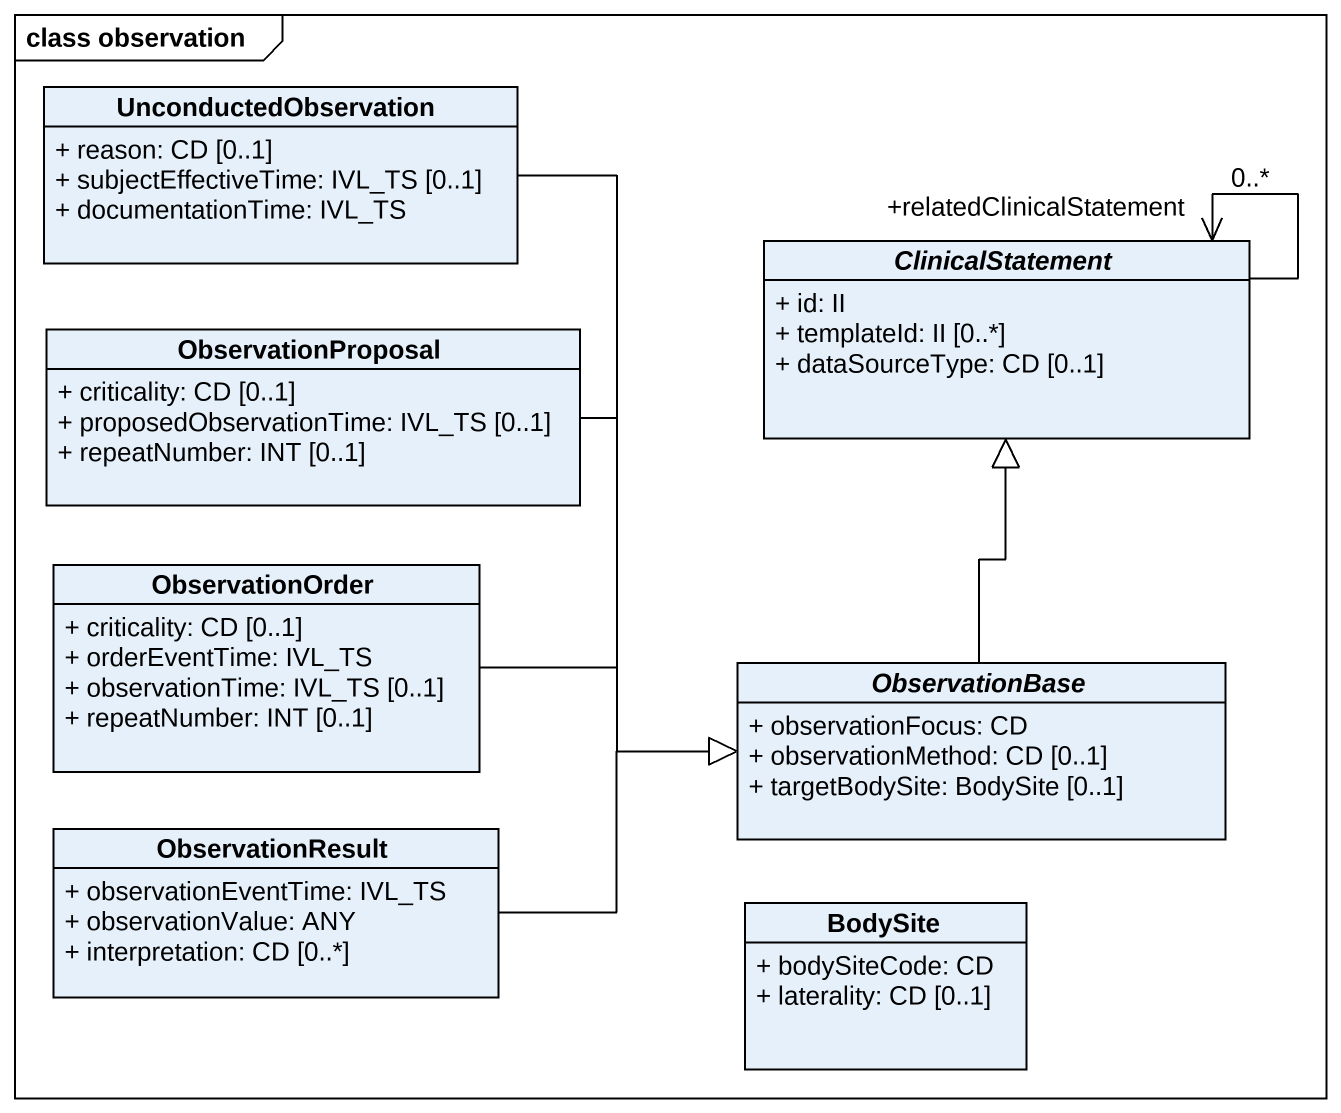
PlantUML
@startuml
mainframe class observation
hide circle
hide empty members
skinparam classAttributeIconSize 0
class UnconductedObservation {
  + reason: CD [0..1]
  + subjectEffectiveTime: IVL_TS [0..1]
  + documentationTime: IVL_TS
}
class ObservationProposal {
  + criticality: CD [0..1]
  + proposedObservationTime: IVL_TS [0..1]
  + repeatNumber: INT [0..1]
}
abstract class ClinicalStatement {
  + id: II
  + templateId: II [0..*]
  + dataSourceType: CD [0..1]
}
class ObservationOrder {
  + criticality: CD [0..1]
  + orderEventTime: IVL_TS
  + observationTime: IVL_TS [0..1]
  + repeatNumber: INT [0..1]
}
abstract class ObservationBase {
  + observationFocus: CD
  + observationMethod: CD [0..1]
  + targetBodySite: BodySite [0..1]
}
class ObservationResult {
  + observationEventTime: IVL_TS
  + observationValue: ANY
  + interpretation: CD [0..*]
}
class BodySite {
  + bodySiteCode: CD
  + laterality: CD [0..1]
}
UnconductedObservation --|> ObservationBase
ObservationProposal -right-|> ObservationBase
ClinicalStatement --> "+relatedClinicalStatement\n0..*" ClinicalStatement
ObservationOrder -right-|> ObservationBase
ObservationBase -up-|> ClinicalStatement
ObservationResult -right-|> ObservationBase
@enduml
